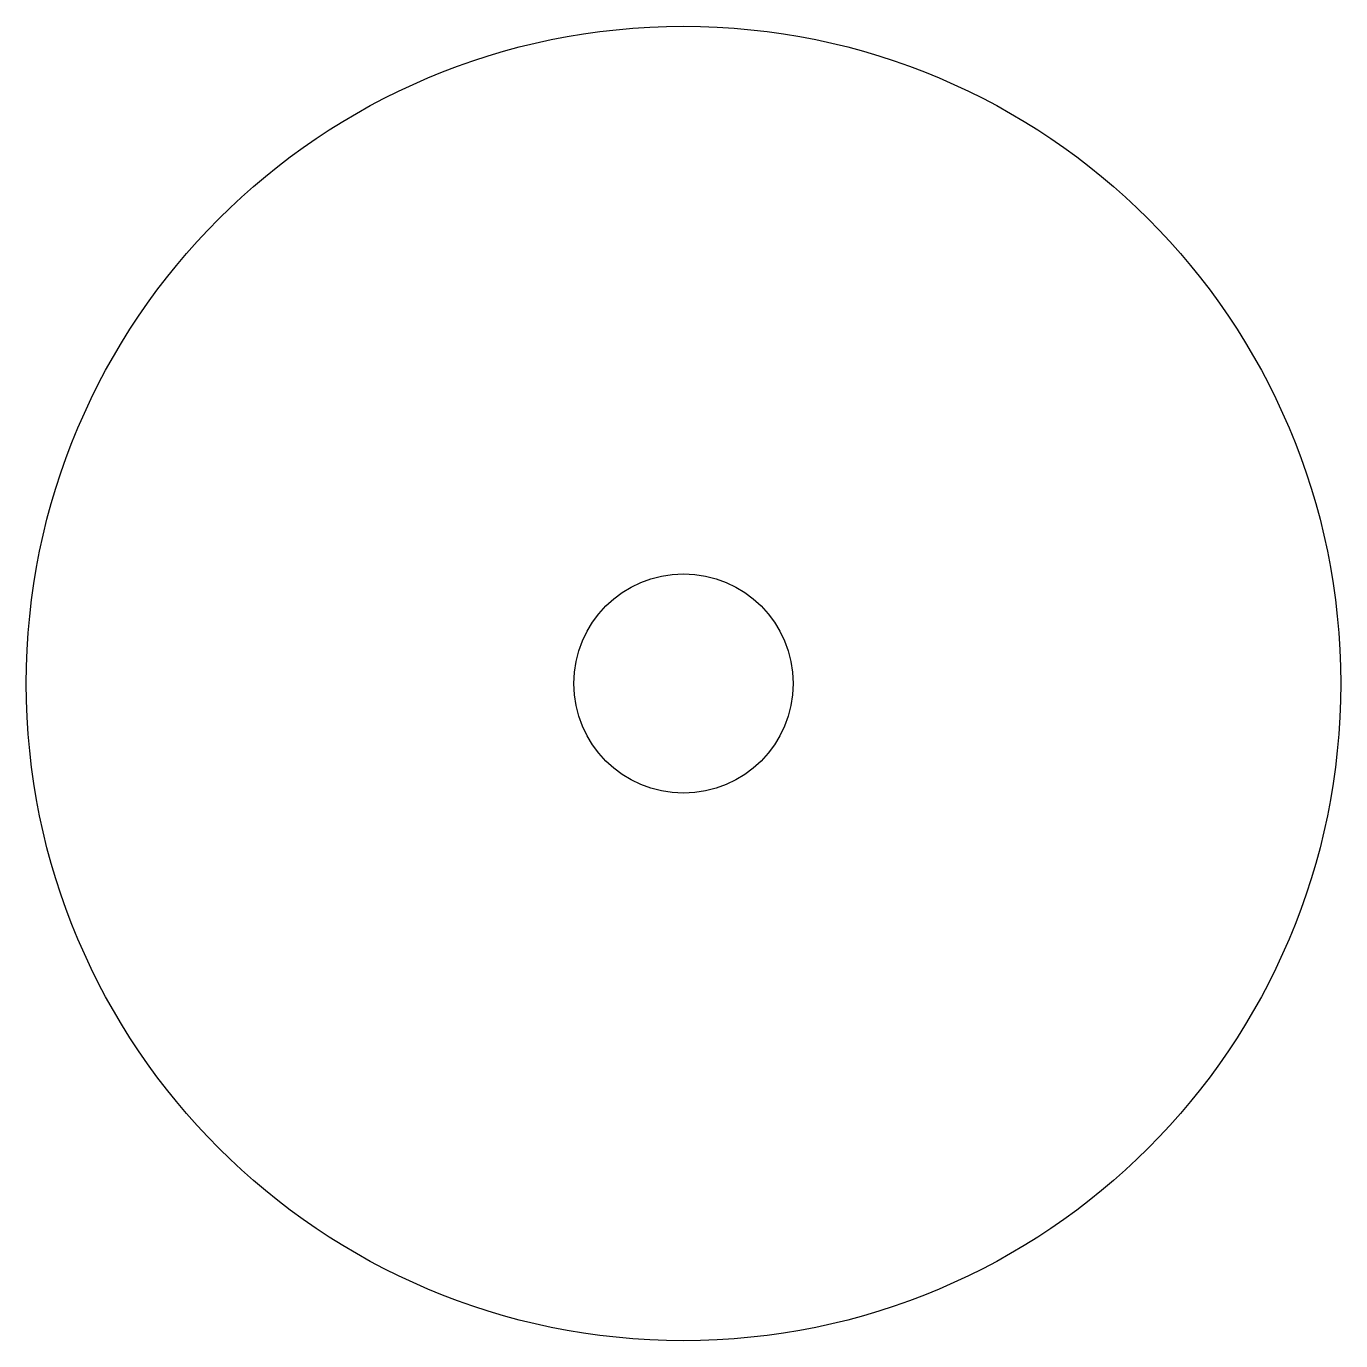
# Model space of a CAD drawing. Header units: inches. Extents: x 383.73 to 392.71, y -81.93 to -72.94.
import ezdxf

# ---------------------------------------------------------------- set-up
doc = ezdxf.new("R2010")
doc.units = ezdxf.units.IN
doc.header["$MEASUREMENT"] = 0
doc.layers.add('A101-Floorplan-1st-floor', color=7, linetype='Continuous', lineweight=9)

msp = doc.modelspace()

# ---------------------------------------------------------------- linework, layer by layer
at = {"layer": 'A101-Floorplan-1st-floor', "lineweight": -3}
for radius in [4.4924, 0.75]:
    msp.add_circle((388.2223, -77.4364), radius, dxfattribs=at)

doc.saveas('drawing.dxf')
